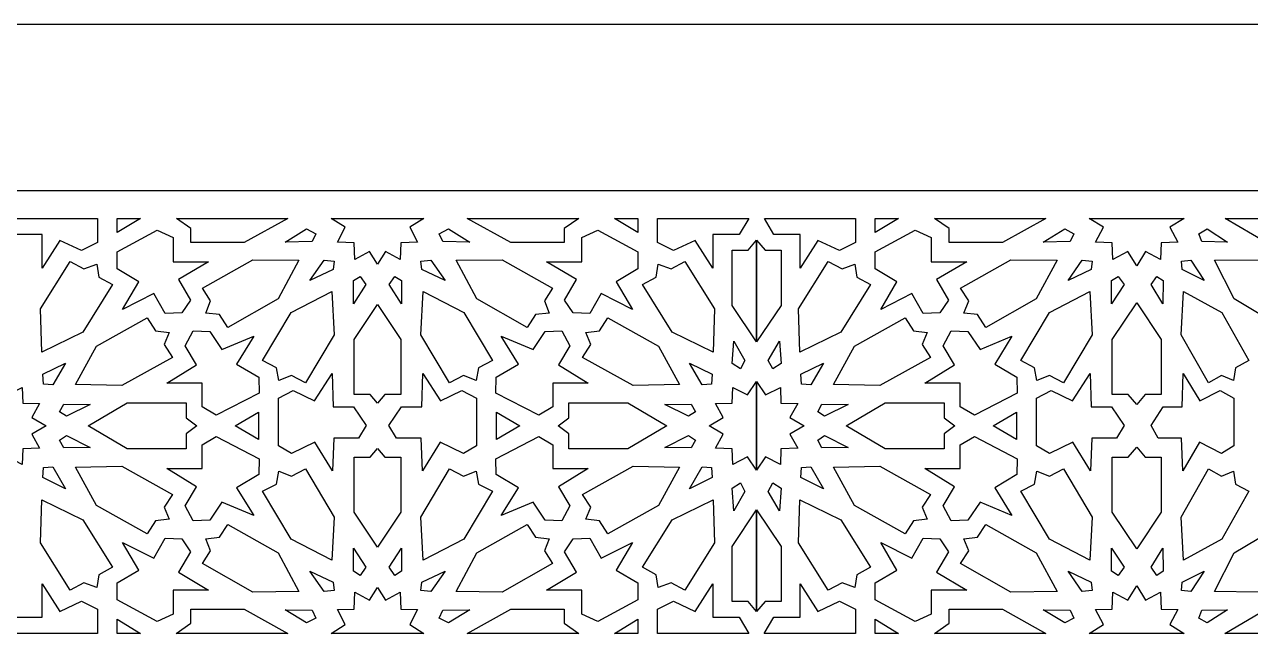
# Model space of a CAD drawing. Extents: x -275 to 275, y -935 to 935.
# Drawn here: x -63.8 to 157.7, y 822.5 to 935 of the extents above; entities that cross this region are included whole.
import ezdxf

# ---------------------------------------------------------------- set-up
doc = ezdxf.new("R2010")
doc.units = 0
doc.layers.add('LAYER_1', color=18, linetype='CONTINUOUS')
doc.layers.add('LAYER_2', color=4, linetype='CONTINUOUS')

msp = doc.modelspace()

# ---------------------------------------------------------------- linework, layer by layer
at = {"layer": 'LAYER_1'}
for points in [[(-275, -935), (275, -935), (275, 935), (-275, 935)], [(-50.62, 895.65), (-53.48, 894.18), (-57.4, 896.03), (-60.62, 891.03), (-60.62, 897.09), (-65.35, 897.09), (-67.08, 900), (-50.62, 900)], [(-47.05, 897.42), (-47.05, 900), (-42.85, 900)], [(-24.08, 895.62), (-33.7, 895.62), (-33.7, 898.17), (-36.35, 900), (-16.21, 900)], [(5.82, 898.41), (7.25, 895.71), (4.21, 895.61), (4.1, 892.56), (1.42, 893.99), (0, 891.72), (-1.42, 893.99), (-4.1, 892.56), (-4.21, 895.61), (-7.25, 895.71), (-5.82, 898.41), (-8.36, 900), (8.36, 900)], [(33.7, 898.17), (33.7, 895.62), (24.08, 895.62), (16.21, 900), (36.35, 900)], [(47.05, 897.42), (42.85, 900), (47.05, 900)], [(65.35, 897.09), (60.62, 897.09), (60.62, 891.03), (57.4, 896.03), (53.48, 894.18), (50.62, 895.65), (50.62, 900), (67.08, 900)], [(86.36, 895.65), (83.5, 894.18), (79.58, 896.03), (76.36, 891.03), (76.36, 897.09), (71.63, 897.09), (69.9, 900), (86.36, 900)], [(89.93, 897.42), (89.93, 900), (94.14, 900)], [(112.91, 895.62), (103.28, 895.62), (103.28, 898.17), (100.64, 900), (120.77, 900)], [(143.19, 898.41), (144.62, 895.71), (141.58, 895.61), (141.47, 892.56), (138.79, 893.99), (137.18, 891.41), (135.57, 893.99), (132.88, 892.56), (132.77, 895.61), (129.73, 895.71), (131.16, 898.41), (128.62, 900), (145.73, 900)], [(169.65, 898.17), (169.65, 895.62), (160.57, 895.62), (153.14, 900), (172.15, 900)], [(-36.93, 896.52), (-36.93, 892.17), (-30.52, 892.17), (-35.97, 888.96), (-33.78, 885.25), (-35.37, 882.93), (-38.37, 882.81), (-40.43, 886.41), (-46.06, 883.56), (-43.13, 888.56), (-47.05, 890.88), (-47.05, 893.96), (-39.83, 897.84)], [(-11.16, 897.22), (-11.79, 895.83), (-16.7, 895.72), (-12.81, 898.09)], [(16.7, 895.72), (11.79, 895.83), (11.16, 897.22), (12.81, 898.09)], [(47.05, 893.96), (47.05, 890.88), (43.13, 888.56), (46.06, 883.56), (40.43, 886.41), (38.37, 882.81), (35.37, 882.93), (33.78, 885.25), (35.97, 888.96), (30.52, 892.17), (36.93, 892.17), (36.93, 896.52), (39.83, 897.84)], [(100.05, 896.52), (100.05, 892.17), (106.46, 892.17), (101.01, 888.96), (103.2, 885.25), (101.61, 882.93), (98.61, 882.81), (96.55, 886.41), (90.92, 883.56), (93.85, 888.56), (89.93, 890.88), (89.93, 893.96), (97.15, 897.84)], [(125.82, 897.22), (125.19, 895.83), (120.28, 895.72), (124.17, 898.09)], [(153.6, 895.72), (148.97, 895.83), (148.38, 897.22), (149.93, 898.09)], [(68.49, 877.69), (64.06, 884.29), (64.06, 894.23), (66.96, 894.23), (68.49, 896.04)], [(70.03, 894.23), (72.92, 894.23), (72.92, 884.29), (68.49, 877.69), (68.49, 896.04)], [(-53.04, 890.86), (-50.73, 891.7), (-50.38, 889.41), (-47.89, 888.04), (-53.27, 879.47), (-60.67, 875.85), (-60.92, 883.65), (-55.54, 892.22)], [(-14.19, 892.43), (-17.95, 885.46), (-27.05, 880.31), (-28.55, 882.62), (-31.02, 882.9), (-30.15, 885.08), (-31.65, 887.38), (-22.55, 892.54)], [(-7.85, 892.27), (-8.02, 890.77), (-12.22, 888.75), (-9.65, 892.44)], [(12.22, 888.75), (8.02, 890.77), (7.85, 892.27), (9.65, 892.44)], [(31.65, 887.38), (30.15, 885.08), (31.02, 882.9), (28.55, 882.62), (27.05, 880.31), (17.95, 885.46), (14.19, 892.43), (22.55, 892.54)], [(60.92, 883.65), (60.67, 875.85), (53.27, 879.47), (47.89, 888.04), (50.38, 889.41), (50.73, 891.7), (53.04, 890.86), (55.54, 892.22)], [(83.94, 890.86), (86.26, 891.7), (86.6, 889.41), (89.1, 888.04), (83.71, 879.47), (76.31, 875.85), (76.06, 883.65), (81.45, 892.22)], [(122.79, 892.43), (119.03, 885.46), (109.93, 880.31), (108.43, 882.62), (105.97, 882.9), (106.83, 885.08), (105.33, 887.38), (114.44, 892.54)], [(129.13, 892.27), (128.97, 890.77), (124.77, 888.75), (127.34, 892.44)], [(149.37, 888.75), (145.41, 890.77), (145.26, 892.27), (146.95, 892.44)], [(167.72, 887.38), (166.3, 885.08), (167.12, 882.9), (164.8, 882.62), (163.38, 880.31), (154.78, 885.46), (151.24, 892.43), (159.12, 892.54)], [(-2.09, 888.06), (-4.34, 884.58), (-4.35, 888.75), (-3.15, 889.52)], [(4.35, 888.75), (4.34, 884.58), (2.09, 888.06), (3.15, 889.52)], [(134.89, 888.06), (132.65, 884.58), (132.63, 888.75), (133.83, 889.52)], [(141.94, 888.75), (141.93, 884.58), (139.81, 888.06), (140.82, 889.52)], [(-7.83, 878.98), (-13.02, 870.3), (-15.55, 871.62), (-17.84, 870.73), (-18.24, 873.02), (-20.77, 874.33), (-15.58, 883.01), (-8.25, 886.77)], [(15.58, 883.01), (20.77, 874.33), (18.24, 873.02), (17.84, 870.73), (15.55, 871.62), (13.02, 870.3), (7.83, 878.98), (8.25, 886.77)], [(129.15, 878.98), (123.96, 870.3), (121.43, 871.62), (119.14, 870.73), (118.74, 873.02), (116.22, 874.33), (121.41, 883.01), (128.73, 886.77)], [(152.54, 883.01), (157.44, 874.33), (155.06, 873.02), (154.68, 870.73), (152.52, 871.62), (150.13, 870.3), (145.24, 878.98), (145.63, 886.77)], [(4.24, 878.13), (4.24, 868.19), (1.35, 868.19), (0, 866.6), (-1.35, 868.19), (-4.24, 868.19), (-4.24, 878.13), (0, 884.45)], [(141.61, 878.13), (141.61, 868.19), (138.72, 868.19), (137.18, 866.37), (135.63, 868.19), (132.74, 868.19), (132.74, 878.13), (137.18, 884.74), (137.18, 884.74), (137.18, 884.74)], [(-40.14, 879.69), (-37.67, 879.39), (-38.56, 877.22), (-37.07, 874.9), (-46.22, 869.81), (-54.57, 869.97), (-50.76, 876.91), (-41.62, 882.01)], [(50.76, 876.91), (54.57, 869.97), (46.22, 869.81), (37.07, 874.9), (38.56, 877.22), (37.67, 879.39), (40.14, 879.69), (41.62, 882.01)], [(96.85, 879.69), (99.31, 879.39), (98.43, 877.22), (99.91, 874.9), (90.77, 869.81), (82.41, 869.97), (86.22, 876.91), (95.36, 882.01)], [(-30.31, 879.56), (-28.1, 876.3), (-22.37, 878.7), (-25.45, 873.69), (-21.45, 871.3), (-21.4, 868.45), (-29.13, 864.44), (-31.67, 865.96), (-31.67, 870.22), (-38.08, 870.22), (-32.72, 873.55), (-34.75, 876.98), (-33.32, 879.69)], [(34.75, 876.98), (32.72, 873.55), (38.08, 870.22), (31.67, 870.22), (31.67, 865.96), (29.13, 864.44), (21.4, 868.45), (21.45, 871.3), (25.45, 873.69), (22.37, 878.7), (28.1, 876.3), (30.31, 879.56), (33.32, 879.69)], [(106.68, 879.56), (108.88, 876.3), (114.61, 878.7), (111.54, 873.69), (115.53, 871.3), (115.58, 868.45), (107.85, 864.44), (105.31, 865.96), (105.31, 870.22), (98.91, 870.22), (104.26, 873.55), (102.23, 876.98), (103.67, 879.69)], [(66.4, 874.35), (65.58, 872.82), (64.06, 873.8), (64.36, 877.84)], [(72.92, 873.8), (71.41, 872.82), (70.58, 874.35), (72.62, 877.84)], [(-58.68, 869.93), (-60.35, 870.04), (-60.49, 871.84), (-56.39, 873.88)], [(60.49, 871.84), (60.35, 870.04), (58.68, 869.93), (56.39, 873.88)], [(78.3, 869.93), (76.63, 870.04), (76.5, 871.84), (80.6, 873.88)], [(-8.02, 865.99), (-4.34, 865.96), (-2.07, 862.61), (-3.44, 860.33), (-7.88, 860.29), (-8.15, 854.39), (-11.32, 859.58), (-15.56, 857.51), (-17.91, 858.95), (-17.91, 867.55), (-15.26, 868.92), (-11.4, 867.02), (-8.18, 871.97)], [(11.4, 867.02), (15.26, 868.92), (17.91, 867.55), (17.91, 858.95), (15.56, 857.51), (11.32, 859.58), (8.15, 854.39), (7.88, 860.29), (3.44, 860.33), (2.07, 862.61), (4.34, 865.96), (8.02, 865.99), (8.18, 871.97)], [(128.96, 865.99), (132.64, 865.96), (134.92, 862.61), (133.54, 860.33), (129.1, 860.29), (128.83, 854.39), (125.66, 859.58), (121.42, 857.51), (119.07, 858.95), (119.07, 867.55), (121.72, 868.92), (125.58, 867.02), (128.8, 871.97)], [(148.6, 867.02), (152.25, 868.92), (154.75, 867.55), (154.75, 858.95), (152.53, 857.51), (148.52, 859.58), (145.54, 854.39), (145.28, 860.29), (141.09, 860.33), (139.79, 862.61), (141.94, 865.96), (145.41, 865.99), (145.56, 871.97)], [(-66.88, 868.14), (-64.2, 869.48), (-64.09, 866.64), (-61.05, 866.54), (-62.48, 864.03), (-59.9, 862.52), (-62.48, 861.02), (-61.05, 858.51), (-64.09, 858.41), (-64.2, 855.57), (-66.88, 856.91), (-68.49, 854.51), (-68.49, 870.54)], [(68.49, 854.51), (66.88, 856.91), (64.2, 855.57), (64.09, 858.41), (61.05, 858.51), (62.48, 861.02), (59.9, 862.52), (62.48, 864.03), (61.05, 866.54), (64.09, 866.64), (64.2, 869.48), (66.88, 868.14), (68.49, 870.54)], [(70.1, 868.14), (72.79, 869.48), (72.89, 866.64), (75.93, 866.54), (74.5, 864.03), (77.09, 862.52), (74.5, 861.02), (75.93, 858.51), (72.89, 858.41), (72.79, 855.57), (70.1, 856.91), (68.49, 854.51), (68.49, 870.54)], [(-51.93, 866.4), (-56.21, 864.27), (-57.44, 865.09), (-56.7, 866.47)], [(-34.58, 863.96), (-32.63, 862.52), (-34.58, 861.09), (-34.58, 858.39), (-45.23, 858.39), (-52.31, 862.52), (-45.23, 866.66), (-34.58, 866.66)], [(52.31, 862.52), (45.23, 858.39), (34.58, 858.39), (34.58, 861.09), (32.63, 862.52), (34.58, 863.96), (34.58, 866.66), (45.23, 866.66)], [(57.44, 865.09), (56.21, 864.27), (51.93, 866.4), (56.7, 866.47)], [(85.05, 866.4), (80.77, 864.27), (79.55, 865.09), (80.29, 866.47)], [(102.4, 863.96), (104.35, 862.52), (102.4, 861.09), (102.4, 858.39), (91.75, 858.39), (84.67, 862.52), (91.75, 866.66), (102.4, 866.66)], [(-21.53, 860.08), (-25.72, 862.52), (-21.53, 865.02)], [(25.72, 862.52), (21.53, 860.08), (21.53, 865.02)], [(115.45, 860.08), (111.27, 862.52), (115.45, 865.02)], [(-51.93, 858.65), (-56.7, 858.58), (-57.44, 859.96), (-56.21, 860.78)], [(-21.4, 856.6), (-21.45, 853.75), (-25.45, 851.36), (-22.37, 846.35), (-28.1, 848.75), (-30.31, 845.49), (-33.32, 845.36), (-34.75, 848.07), (-32.72, 851.5), (-38.08, 854.83), (-31.67, 854.83), (-31.67, 859.09), (-29.13, 860.61)], [(31.67, 859.09), (31.67, 854.83), (38.08, 854.83), (32.72, 851.5), (34.75, 848.07), (33.32, 845.36), (30.31, 845.49), (28.1, 848.75), (22.37, 846.35), (25.45, 851.36), (21.45, 853.75), (21.4, 856.6), (29.13, 860.61)], [(57.44, 859.96), (56.7, 858.58), (51.93, 858.65), (56.21, 860.78)], [(85.05, 858.65), (80.29, 858.58), (79.55, 859.96), (80.77, 860.78)], [(115.58, 856.6), (115.53, 853.75), (111.54, 851.36), (114.61, 846.35), (108.88, 848.75), (106.68, 845.49), (103.67, 845.36), (102.23, 848.07), (104.26, 851.5), (98.91, 854.83), (105.31, 854.83), (105.31, 859.09), (107.85, 860.61)], [(1.35, 856.86), (4.24, 856.86), (4.24, 846.92), (0, 840.6), (-4.24, 846.92), (-4.24, 856.86), (-1.35, 856.86), (0, 858.45)], [(138.72, 856.86), (141.61, 856.86), (141.61, 846.92), (137.18, 840.31), (137.18, 840.31), (137.18, 840.31), (132.74, 846.92), (132.74, 856.86), (135.63, 856.86), (137.18, 858.68)], [(-56.39, 851.17), (-60.49, 853.21), (-60.35, 855.01), (-58.68, 855.12)], [(-37.07, 850.15), (-38.56, 847.83), (-37.67, 845.66), (-40.14, 845.36), (-41.62, 843.04), (-50.76, 848.14), (-54.57, 855.08), (-46.22, 855.24)], [(54.57, 855.08), (50.76, 848.14), (41.62, 843.04), (40.14, 845.36), (37.67, 845.66), (38.56, 847.83), (37.07, 850.15), (46.22, 855.24)], [(60.35, 855.01), (60.49, 853.21), (56.39, 851.17), (58.68, 855.12)], [(80.6, 851.17), (76.5, 853.21), (76.63, 855.01), (78.3, 855.12)], [(99.91, 850.15), (98.43, 847.83), (99.31, 845.66), (96.85, 845.36), (95.36, 843.04), (86.22, 848.14), (82.41, 855.08), (90.77, 855.24)], [(-7.83, 846.07), (-8.25, 838.28), (-15.58, 842.04), (-20.77, 850.72), (-18.24, 852.03), (-17.84, 854.32), (-15.55, 853.43), (-13.02, 854.75)], [(15.55, 853.43), (17.84, 854.32), (18.24, 852.03), (20.77, 850.72), (15.58, 842.04), (8.25, 838.28), (7.83, 846.07), (13.02, 854.75)], [(129.15, 846.07), (128.73, 838.28), (121.41, 842.04), (116.22, 850.72), (118.74, 852.03), (119.14, 854.32), (121.43, 853.43), (123.96, 854.75)], [(152.52, 853.43), (154.68, 854.32), (155.06, 852.03), (157.44, 850.72), (152.54, 842.04), (145.63, 838.28), (145.24, 846.07), (150.13, 854.75)], [(66.4, 850.7), (64.36, 847.21), (64.06, 851.25), (65.58, 852.23)], [(72.92, 851.25), (72.62, 847.21), (70.58, 850.7), (71.41, 852.23)], [(-53.27, 845.58), (-47.89, 837.01), (-50.38, 835.64), (-50.73, 833.35), (-53.04, 834.19), (-55.54, 832.83), (-60.92, 841.4), (-60.67, 849.2)], [(60.92, 841.4), (55.54, 832.83), (53.04, 834.19), (50.73, 833.35), (50.38, 835.64), (47.89, 837.01), (53.27, 845.58), (60.67, 849.2)], [(83.71, 845.58), (89.1, 837.01), (86.6, 835.64), (86.26, 833.35), (83.94, 834.19), (81.45, 832.83), (76.06, 841.4), (76.31, 849.2)], [(68.49, 829.01), (66.96, 830.82), (64.06, 830.82), (64.06, 840.76), (68.49, 847.36)], [(72.92, 840.76), (72.92, 830.82), (70.03, 830.82), (68.49, 829.01), (68.49, 847.36)], [(-17.95, 839.58), (-14.19, 832.62), (-22.55, 832.51), (-31.65, 837.67), (-30.15, 839.97), (-31.02, 842.15), (-28.55, 842.43), (-27.05, 844.74)], [(28.55, 842.43), (31.02, 842.15), (30.15, 839.97), (31.65, 837.67), (22.55, 832.51), (14.19, 832.62), (17.95, 839.58), (27.05, 844.74)], [(119.03, 839.58), (122.79, 832.62), (114.44, 832.51), (105.33, 837.67), (106.83, 839.97), (105.97, 842.15), (108.43, 842.43), (109.93, 844.74)], [(164.8, 842.43), (167.12, 842.15), (166.3, 839.97), (167.72, 837.67), (159.12, 832.51), (151.24, 832.62), (154.78, 839.58), (163.38, 844.74)], [(-35.37, 842.12), (-33.78, 839.8), (-35.97, 836.09), (-30.52, 832.88), (-36.93, 832.88), (-36.93, 828.53), (-39.83, 827.21), (-47.05, 831.09), (-47.05, 834.17), (-43.13, 836.49), (-46.06, 841.49), (-40.43, 838.64), (-38.37, 842.24)], [(40.43, 838.64), (46.06, 841.49), (43.13, 836.49), (47.05, 834.17), (47.05, 831.09), (39.83, 827.21), (36.93, 828.53), (36.93, 832.88), (30.52, 832.88), (35.97, 836.09), (33.78, 839.8), (35.37, 842.12), (38.37, 842.24)], [(101.61, 842.12), (103.2, 839.8), (101.01, 836.09), (106.46, 832.88), (100.05, 832.88), (100.05, 828.53), (97.15, 827.21), (89.93, 831.09), (89.93, 834.17), (93.85, 836.49), (90.92, 841.49), (96.55, 838.64), (98.61, 842.24)], [(-2.09, 836.99), (-3.15, 835.53), (-4.35, 836.3), (-4.34, 840.47)], [(4.35, 836.3), (3.15, 835.53), (2.09, 836.99), (4.34, 840.47)], [(134.89, 836.99), (133.83, 835.53), (132.63, 836.3), (132.65, 840.47)], [(141.94, 836.3), (140.82, 835.53), (139.81, 836.99), (141.93, 840.47)], [(-8.02, 834.28), (-7.85, 832.78), (-9.65, 832.61), (-12.22, 836.3)], [(9.65, 832.61), (7.85, 832.78), (8.02, 834.28), (12.22, 836.3)], [(128.97, 834.28), (129.13, 832.78), (127.34, 832.61), (124.77, 836.3)], [(146.95, 832.61), (145.26, 832.78), (145.41, 834.28), (149.37, 836.3)], [(-57.4, 829.02), (-53.48, 830.87), (-50.62, 829.4), (-50.62, 825.04), (-67.09, 825.04), (-65.35, 827.96), (-60.62, 827.96), (-60.62, 834.02)], [(1.42, 831.06), (4.1, 832.49), (4.21, 829.44), (7.25, 829.34), (5.82, 826.64), (8.4, 825.02), (-8.4, 825.02), (-5.82, 826.64), (-7.25, 829.34), (-4.21, 829.44), (-4.1, 832.49), (-1.42, 831.06), (0, 833.33)], [(60.62, 827.96), (65.35, 827.96), (67.09, 825.04), (50.62, 825.04), (50.62, 829.4), (53.48, 830.87), (57.4, 829.02), (60.62, 834.02)], [(79.58, 829.02), (83.5, 830.87), (86.36, 829.4), (86.36, 825.04), (69.89, 825.04), (71.63, 827.96), (76.36, 827.96), (76.36, 834.02)], [(138.79, 831.06), (141.47, 832.49), (141.58, 829.44), (144.62, 829.34), (143.19, 826.64), (145.77, 825.02), (137.18, 825.02), (137.18, 825.02), (137.18, 825.02), (128.58, 825.02), (131.16, 826.64), (129.73, 829.34), (132.77, 829.44), (132.88, 832.49), (135.57, 831.06), (137.18, 833.64)], [(-16.19, 825.04), (-36.36, 825.04), (-33.7, 826.88), (-33.7, 829.43), (-24.08, 829.43)], [(-11.79, 829.22), (-11.16, 827.83), (-12.81, 826.96), (-16.7, 829.33)], [(12.81, 826.96), (11.16, 827.83), (11.79, 829.22), (16.7, 829.33)], [(33.7, 826.88), (36.36, 825.04), (16.19, 825.04), (24.08, 829.43), (33.7, 829.43)], [(120.79, 825.04), (100.62, 825.04), (103.28, 826.88), (103.28, 829.43), (112.91, 829.43)], [(125.19, 829.22), (125.82, 827.83), (124.17, 826.96), (120.28, 829.33)], [(149.93, 826.96), (148.38, 827.83), (148.97, 829.22), (153.6, 829.33)], [(169.4, 829.43), (169.4, 820.59), (165.01, 813.14), (165.01, 825.04), (153.12, 825.04), (160.57, 829.43)], [(-42.83, 825.04), (-47.05, 825.04), (-47.05, 827.63)], [(47.05, 825.04), (42.83, 825.04), (47.05, 827.63)], [(94.16, 825.04), (89.93, 825.04), (89.93, 827.63)]]:
    msp.add_lwpolyline(points, close=True, dxfattribs=at)
at = {"layer": 'LAYER_2'}
msp.add_lwpolyline([(-245, 905), (-245, -905), (245, -905), (245, 905)], close=True, dxfattribs=at)

doc.saveas('drawing.dxf')
